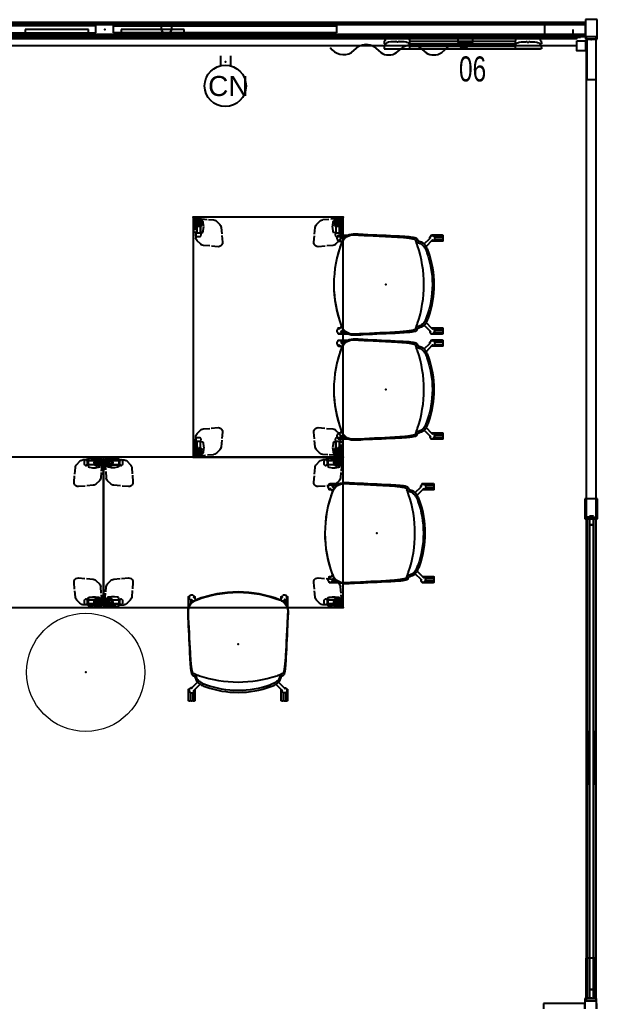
# Model space of a CAD drawing. Header units: inches. Extents: x 0 to 1034, y 3 to 471.
# Drawn here: x 919 to 1034.3, y 212 to 407.9 of the extents above; entities that cross this region are included whole.
import ezdxf
from ezdxf.enums import TextEntityAlignment as Align

# ---------------------------------------------------------------- set-up
doc = ezdxf.new("R2010")
doc.units = ezdxf.units.IN
doc.header["$MEASUREMENT"] = 0
for name, color, linetype in [('ACCESSORY', 7, 'Continuous'), ('DISPLAY', 5, 'Continuous'), ('ELEC', 1, 'Continuous'), ('SEAT', 5, 'Continuous'), ('STRUCTURE', 7, 'Continuous'), ('TABLE', 6, 'Continuous'), ('TABLE-CASTER1', 6, 'Continuous'), ('TABLE-CASTER2', 6, 'Continuous'), ('TABLE-CASTER3', 6, 'Continuous'), ('TABLE-CASTER4', 6, 'Continuous'), ('TABLE-LEG1', 6, 'Continuous'), ('TABLE-LEG2', 6, 'Continuous'), ('TABLE-LEG3', 6, 'Continuous'), ('TABLE-LEG4', 6, 'Continuous'), ('TABLE-LEGBRACKET1', 6, 'Continuous'), ('TABLE-LEGBRACKET2', 6, 'Continuous'), ('TABLE-LEGBRACKET3', 6, 'Continuous'), ('TABLE-LEGBRACKET4', 6, 'Continuous'), ('TILE', 3, 'Continuous')]:
    doc.layers.add(name, color=color, linetype=linetype)
doc.styles.get("Standard").update_dxf_attribs({"font": 'arial.ttf'})

# ---------------------------------------------------------------- blocks, each defined once
blk = doc.blocks.new('7mn200_16nws_0p')
at = {"layer": 'STRUCTURE'}
for p, q in [((0.05, 0.95), (0, 0.82)), ((0, 0.82), (0, -0.82)), ((0.18, 1), (0.05, 0.95)), ((191.82, 1), (0.18, 1)), ((191.95, 0.95), (191.82, 1)), ((192, 0.82), (191.95, 0.95)), ((192, -0.82), (192, 0.82)), ((0, -0.82), (0.05, -0.95)), ((0.05, -0.95), (0.18, -1)), ((0.18, -1), (191.82, -1)), ((191.82, -1), (191.95, -0.95)), ((191.95, -0.95), (192, -0.82))]:
    blk.add_line(p, q, dxfattribs=at)
for p in [(0, 0), (192, 0)]:
    blk.add_point(p, dxfattribs=at)
blk = doc.blocks.new('7mn300_2ln_0p')
at = {"layer": 'STRUCTURE'}
for p, q in [((-1.95, 2.35), (-1.95, 0)), ((1.95, 2.35), (-1.95, 2.35)), ((1.95, 0), (1.95, 2.35)), ((1.95, 2.11), (1.95, 0.24)), ((10.02, 2.11), (1.95, 2.11)), ((10.02, 0.24), (10.02, 2.11)), ((-1.95, 0), (1.95, 0)), ((-0.98, 0), (-0.98, -8.22)), ((0.98, 0), (-0.98, 0)), ((0.98, -8.22), (0.98, 0)), ((1.95, 0.24), (10.02, 0.24)), ((-0.98, -8.22), (0.98, -8.22))]:
    blk.add_line(p, q, dxfattribs=at)
for p in [(0, 0), (1.95, 1.18)]:
    blk.add_point(p, dxfattribs=at)
blk = doc.blocks.new('7mn400_pnws16honbeype_0p')
at = {"layer": 'STRUCTURE'}
for p, q in [((-0.526, 1), (-0.526, -1)), ((191.818, 1), (-0.526, 1)), ((95.646, 1.25), (91.646, 1.25)), ((91.646, 1.25), (91.646, -1.25)), ((95.646, -1.25), (95.646, 1.25)), ((191.818, -1), (191.818, 1)), ((-0.526, -1), (191.818, -1)), ((91.646, -1.25), (95.646, -1.25))]:
    blk.add_line(p, q, dxfattribs=at)
for p in [(0, 0), (191.292, 0)]:
    blk.add_point(p, dxfattribs=at)
blk = doc.blocks.new('7mn300_3sb_0p')
at = {"layer": 'STRUCTURE'}
for p, q in [((-10.04, 2.11), (-10.04, 0.24)), ((-1.96, 2.11), (-10.04, 2.11)), ((-1.96, 2.35), (-1.96, 0)), ((1.96, 2.35), (-1.96, 2.35)), ((-1.96, 0.24), (-1.96, 2.11)), ((-0.97, 2.35), (1, 2.35)), ((1.96, 0), (1.96, 2.35)), ((1.96, 2.11), (1.96, 0.24)), ((10.04, 2.11), (1.96, 2.11)), ((10.04, 0.24), (10.04, 2.11)), ((-10.04, 0.24), (-1.96, 0.24)), ((-1.96, 0), (1.96, 0)), ((-0.97, 0), (-0.97, -8.22)), ((1, 0), (-0.97, 0)), ((-0.97, 0), (-0.97, -8.22)), ((1, 0), (-0.97, 0)), ((1, -8.22), (1, 0)), ((1, -8.22), (1, 0)), ((1.96, 0.24), (10.04, 0.24)), ((-0.97, -8.22), (1, -8.22)), ((-0.97, -8.22), (1, -8.22))]:
    blk.add_line(p, q, dxfattribs=at)
for p in [(-1.96, 1.18), (0, 0), (1.96, 1.18)]:
    blk.add_point(p, dxfattribs=at)
blk = doc.blocks.new('7mn210_16fnlnrnmnpnp_0p')
at = {"layer": 'TILE'}
for p, q in [((192, -1), (0, -1)), ((0, -1), (0, -1.375)), ((0, -1.375), (192, -1.375)), ((192, -1.375), (192, -1))]:
    blk.add_line(p, q, dxfattribs=at)
for p in [(0, 0), (192, 0)]:
    blk.add_point(p, dxfattribs=at)
blk = doc.blocks.new('7mn210_16fnlyrymyp44_0p')
at = {"layer": 'TILE'}
for p, q in [((0, -1), (0, -1.38)), ((192, -1), (0, -1)), ((0, -1.38), (192, -1.38)), ((192, -1.38), (192, -1))]:
    blk.add_line(p, q, dxfattribs=at)
for p in [(0, 0), (96, 0), (192, 0)]:
    blk.add_point(p, dxfattribs=at)
at = {"layer": 'TILE', "extrusion": (0, -6.12323e-17, -1)}
for p in [(24, -1.38), (72, -1.38), (120, -1.38), (168, -1.38)]:
    blk.add_point(p, dxfattribs=at)
blk = doc.blocks.new('7mn500_16ho_0p')
at = {"layer": 'STRUCTURE'}
for p, q in [((0.04, 0.38), (0, 0.29)), ((0, 0.29), (0, -0.29)), ((0.13, 0.42), (0.04, 0.38)), ((1.7, 0.42), (0.13, 0.42)), ((1.7, -0.42), (1.7, 0.42)), ((1.7, 0.42), (1.7, -0.42)), ((94.47, 0.42), (1.7, 0.42)), ((42.56, 0.48), (42.56, 0.42)), ((53.33, 0.48), (42.56, 0.48)), ((42.56, 0.42), (53.33, 0.42)), ((53.33, 0.42), (53.33, 0.48)), ((94.47, 0.42), (94.47, -0.42)), ((96.05, 0.42), (94.47, 0.42)), ((94.47, -0.42), (94.47, 0.42)), ((96.14, 0.38), (96.05, 0.42)), ((96.17, 0.3), (96.14, 0.38)), ((96.17, -0.3), (96.17, 0.3)), ((0, -0.29), (0.04, -0.38)), ((0.04, -0.38), (0.13, -0.42)), ((0.13, -0.42), (1.7, -0.42)), ((1.7, -0.42), (94.47, -0.42)), ((42.56, -0.42), (42.56, -0.48)), ((53.33, -0.42), (42.56, -0.42)), ((42.56, -0.48), (53.33, -0.48)), ((53.33, -0.48), (53.33, -0.42)), ((94.47, -0.42), (96.05, -0.42)), ((96.05, -0.42), (96.14, -0.38)), ((96.14, -0.38), (96.17, -0.3))]:
    blk.add_line(p, q, dxfattribs=at)
for p in [(0, 0), (96.17, 0)]:
    blk.add_point(p, dxfattribs=at)
blk = doc.blocks.new('7mn510_16fhonr_0p')
at = {"layer": 'TILE'}
for p, q in [((0, -0.4156), (0, -0.7906)), ((0, -0.4156), (96, -0.4156)), ((96, -0.7906), (0, -0.7906)), ((48, -0.4156), (48, -0.7906)), ((96, -0.4156), (96, -0.7906))]:
    blk.add_line(p, q, dxfattribs=at)
for p in [(0, 0), (96, -0.0005)]:
    blk.add_point(p, dxfattribs=at)
blk = doc.blocks.new('7mn910_0816_0p')
at = {"layer": 'ACCESSORY'}
for p, q in [((-15.87, 0), (-15.87, -1.06)), ((-3.27, 0), (-15.87, 0)), ((-3.27, -1.06), (-3.27, 0)), ((3.27, 0), (3.27, -1.06)), ((15.87, 0), (3.27, 0)), ((15.87, -1.06), (15.87, 0)), ((-15.87, -1.06), (-3.27, -1.06)), ((3.27, -1.06), (15.87, -1.06))]:
    blk.add_line(p, q, dxfattribs=at)
for start, end in [(0, 180), (180, 0)]:
    blk.add_arc((12.33, 0.28), 1.09, start, end, dxfattribs=at)
blk.add_point((0, 0), dxfattribs=at)
blk = doc.blocks.new('7mn915_16_0p')
at = {"layer": 'STRUCTURE'}
for p, q in [((-46.25, 0.7), (-46.25, -0.69)), ((-1.75, 0.7), (-46.25, 0.7)), ((-1.75, -0.69), (-1.75, 0.7)), ((1.75, 0.7), (46.25, 0.7)), ((1.75, -0.69), (1.75, 0.7)), ((46.25, 0.7), (46.25, -0.69)), ((-46.25, -0.69), (-1.75, -0.69)), ((46.25, -0.69), (1.75, -0.69))]:
    blk.add_line(p, q, dxfattribs=at)
blk.add_point((0, 0), dxfattribs=at)
blk = doc.blocks.new('7MN150_081644_0P')
at = {"layer": 'ELEC', "linetype": 'Continuous'}
blk.add_line((1, -1.54), (191.000032, -1.54), dxfattribs=at)
at = {"layer": 'ELEC'}
for p, q in [((2.5, -1.54), (2.5, -3.04)), ((189.500032, -1.54), (189.500032, -0.04))]:
    blk.add_line(p, q, dxfattribs=at)
blk.add_point((0, 0), dxfattribs=at)
blk = doc.blocks.new('7MN152_CN_0P')
at = {"layer": 'ELEC', "color": 1}
for p, q in [((-1, -3.88), (-1, -5.88)), ((1, -3.88), (1, -5.88))]:
    blk.add_line(p, q, dxfattribs=at)
blk.add_circle((0, -9.88), 4.13, dxfattribs=at)
for p in [(0, 0), (0, -5.08)]:
    blk.add_point(p, dxfattribs=at)
blk.add_text('CN', height=4, dxfattribs=at).set_placement((-3.44, -11.91))
blk = doc.blocks.new('7MN140_0806_0P')
at = {"layer": 'ELEC'}
blk.add_lwpolyline([(-2.88, 0), (0, 0), (0, -1.25), (-2.88, -1.25)], close=True, dxfattribs=at)
blk.add_lwpolyline([(-28.43, -2.22, 0.388511), (-24.15, -3.24), (-22.72, -1.99, -0.269775), (-19.72, -2), (-18.34, -3.25, 0.294421), (-15.16, -3.25), (-13.65, -2.06, -0.281386), (-10.78, -2.06), (-9.28, -3.31, 0.280541), (-6.16, -3.25), (-4.72, -1.99, -0.163607), (-3.23, -1.72), (-2.5, -1.78)], format="xyb", dxfattribs=at)
blk.add_lwpolyline([(-1.81, -1.25), (-1.81, -1.44), (-2.5, -1.44), (-2.5, -2.12), (-1, -2.12), (-1, -1.25)], dxfattribs=at)
blk.add_point((0, 0), dxfattribs=at)
at = {"layer": 'ELEC', "width": 0.7}
blk.add_text('06', height=5, dxfattribs=at).set_placement((0, -9), align=Align.CENTER)
blk = doc.blocks.new('7mn151_0p')
at = {"layer": 'ELEC'}
for p, q in [((-1.85, 0), (-1.85, -0.03)), ((-1.29, 0), (-1.85, 0)), ((-1.29, 0.22), (-1.29, 0)), ((-0.9, 0.22), (-1.29, 0.22)), ((-0.9, 0), (-0.9, 0.22)), ((0.9, 0), (-0.9, 0)), ((0.9, 0.22), (0.9, 0)), ((1.29, 0.22), (0.9, 0.22)), ((1.29, 0), (1.29, 0.22)), ((1.86, 0), (1.29, 0)), ((1.86, -0.03), (1.86, 0)), ((-1.79, -0.1), (1.79, -0.1))]:
    blk.add_line(p, q, dxfattribs=at)
for centre, radius, start, end in [((-1.79, -0.03), 0.0668, 180, 270), ((1.79, -0.03), 0.0678, 270, 0)]:
    blk.add_arc(centre, radius, start, end, dxfattribs=at)
blk.add_point((0, 0), dxfattribs=at)
blk = doc.blocks.new('7mn920_pw16fp_0p')
at = {"layer": 'ACCESSORY'}
for p, q in [((1.65, -1.38), (1.65, -1.83)), ((190.35, -1.38), (1.65, -1.38)), ((1.65, -1.83), (190.35, -1.83)), ((190.35, -1.83), (190.35, -1.38))]:
    blk.add_line(p, q, dxfattribs=at)
for p in [(0, 0), (192, 0)]:
    blk.add_point(p, dxfattribs=at)
blk = doc.blocks.new('gexsb_w2_0p')
at = {"layer": 'DISPLAY'}
for p, q in [((0.04, -1.24), (0.01, -1.83)), ((0.01, -1.83), (0.02, -1.85)), ((0.02, -1.85), (0.3, -1.85)), ((0.05, -1.23), (0.04, -1.24)), ((0.17, -1.23), (0.05, -1.23)), ((0.18, -1.22), (0.17, -1.23)), ((0.19, -1.21), (0.18, -1.22)), ((0.23, -1.15), (0.19, -1.21)), ((0.21, -1.85), (0.21, -1.86)), ((0.21, -1.86), (0.29, -1.86)), ((0.24, -1.01), (0.23, -1.07)), ((0.23, -1.07), (0.23, -1.15)), ((0.25, -0.98), (0.24, -1.01)), ((0.28, -0.88), (0.25, -0.98)), ((0.28, -1.88), (0.25, -1.98)), ((0.38, -0.75), (0.28, -0.88)), ((0.38, -1.75), (0.28, -1.88)), ((0.55, -0.64), (0.38, -0.75)), ((0.55, -1.64), (0.38, -1.75)), ((0.78, -0.56), (0.55, -0.64)), ((0.78, -1.56), (0.55, -1.64)), ((0.91, -0.53), (0.78, -0.56)), ((0.91, -1.53), (0.78, -1.56)), ((1.33, -0.47), (0.91, -0.53)), ((1.33, -1.47), (0.91, -1.53)), ((1.84, -0.45), (1.33, -0.47)), ((1.84, -1.45), (1.33, -1.47)), ((2.32, -0.44), (1.84, -0.45)), ((2.32, -1.44), (1.84, -1.45)), ((2.33, -0.41), (2.32, -0.42)), ((2.32, -0.42), (2.32, -0.44)), ((2.33, -1.41), (2.32, -1.42)), ((2.32, -1.42), (2.32, -1.44)), ((2.51, -0.41), (2.33, -0.41)), ((2.51, -1.41), (2.33, -1.41)), ((2.51, -0.46), (2.51, -0.41)), ((2.52, -0.5), (2.51, -0.46)), ((2.51, -1.46), (2.51, -1.41)), ((2.52, -1.5), (2.51, -1.46)), ((2.83, -0.5), (2.52, -0.5)), ((2.83, -1.5), (2.52, -1.5)), ((2.85, -0.45), (2.83, -0.5)), ((2.85, -1.45), (2.83, -1.5)), ((3.02, -0.41), (2.85, -0.41)), ((2.85, -0.41), (2.85, -0.45)), ((3.02, -1.41), (2.85, -1.41)), ((2.85, -1.41), (2.85, -1.45)), ((3.03, -0.42), (3.02, -0.41)), ((3.03, -1.42), (3.02, -1.41)), ((3.03, -0.44), (3.03, -0.42)), ((3.5, -0.45), (3.03, -0.44)), ((3.03, -1.44), (3.03, -1.42)), ((3.5, -1.45), (3.03, -1.44)), ((4.02, -0.47), (3.5, -0.45)), ((4.02, -1.47), (3.5, -1.45)), ((4.43, -0.52), (4.02, -0.47)), ((4.43, -1.52), (4.02, -1.47)), ((4.57, -0.56), (4.43, -0.52)), ((4.57, -1.56), (4.43, -1.52)), ((4.79, -0.64), (4.57, -0.56)), ((4.79, -1.64), (4.57, -1.56)), ((4.96, -0.75), (4.79, -0.64)), ((4.96, -1.75), (4.79, -1.64)), ((5.07, -0.88), (4.96, -0.75)), ((5.07, -1.88), (4.96, -1.75)), ((5.05, -1.85), (5.12, -1.85)), ((5.05, -1.86), (26.36, -1.86)), ((5.09, -0.93), (5.07, -0.88)), ((5.09, -1.93), (5.07, -1.88)), ((5.11, -1), (5.09, -0.93)), ((5.11, -2), (5.09, -1.93)), ((5.12, -1.08), (5.11, -1)), ((5.12, -1.16), (5.12, -1.08)), ((5.16, -1.22), (5.12, -1.16)), ((5.12, -1.85), (5.15, -1.84)), ((5.15, -1.84), (5.16, -1.36)), ((5.17, -1.22), (5.16, -1.22)), ((5.16, -1.36), (5.19, -1.35)), ((26.25, -1.36), (5.16, -1.36)), ((5.19, -1.23), (5.17, -1.22)), ((5.19, -1.35), (5.19, -1.23)), ((26.23, -1.23), (26.24, -1.22)), ((26.23, -1.35), (26.23, -1.23)), ((26.26, -1.36), (26.23, -1.35)), ((26.24, -1.22), (26.25, -1.22)), ((26.25, -1.22), (26.29, -1.16)), ((26.26, -1.84), (26.26, -1.36)), ((26.3, -1.85), (26.26, -1.84)), ((26.29, -1.08), (26.3, -1)), ((26.29, -1.16), (26.29, -1.08)), ((26.3, -1), (26.32, -0.93)), ((26.37, -1.85), (26.3, -1.85)), ((26.3, -2), (26.32, -1.93)), ((26.32, -0.93), (26.34, -0.88)), ((26.32, -1.93), (26.34, -1.88)), ((26.34, -0.88), (26.45, -0.75)), ((26.34, -1.88), (26.45, -1.75)), ((26.45, -0.75), (26.62, -0.64)), ((26.45, -1.75), (26.62, -1.64)), ((26.62, -0.64), (26.85, -0.56)), ((26.62, -1.64), (26.85, -1.56)), ((26.85, -0.56), (26.99, -0.52)), ((26.85, -1.56), (26.99, -1.52)), ((26.99, -0.52), (27.4, -0.47)), ((26.99, -1.52), (27.4, -1.47)), ((27.4, -0.47), (27.91, -0.45)), ((27.4, -1.47), (27.91, -1.45)), ((27.91, -0.45), (28.38, -0.44)), ((27.91, -1.45), (28.38, -1.44)), ((28.38, -0.42), (28.39, -0.41)), ((28.38, -0.44), (28.38, -0.42)), ((28.38, -1.42), (28.39, -1.41)), ((28.38, -1.44), (28.38, -1.42)), ((28.39, -0.41), (28.56, -0.41)), ((28.39, -1.41), (28.56, -1.41)), ((28.56, -0.41), (28.56, -0.45)), ((28.56, -0.45), (28.58, -0.5)), ((28.56, -1.41), (28.56, -1.45)), ((28.56, -1.45), (28.58, -1.5)), ((28.58, -0.5), (28.89, -0.5)), ((28.58, -1.5), (28.89, -1.5)), ((28.89, -0.5), (28.91, -0.46)), ((28.89, -1.5), (28.91, -1.46)), ((28.91, -0.46), (28.91, -0.41)), ((28.91, -0.41), (29.08, -0.41)), ((28.91, -1.46), (28.91, -1.41)), ((28.91, -1.41), (29.08, -1.41)), ((29.08, -0.41), (29.09, -0.42)), ((29.08, -1.41), (29.09, -1.42)), ((29.09, -0.42), (29.09, -0.44)), ((29.09, -0.44), (29.57, -0.45)), ((29.09, -1.42), (29.09, -1.44)), ((29.09, -1.44), (29.57, -1.45)), ((29.57, -0.45), (30.09, -0.47)), ((29.57, -1.45), (30.09, -1.47)), ((30.09, -0.47), (30.5, -0.53)), ((30.09, -1.47), (30.5, -1.53)), ((30.5, -0.53), (30.63, -0.56)), ((30.5, -1.53), (30.63, -1.56)), ((30.63, -0.56), (30.87, -0.64)), ((30.63, -1.56), (30.87, -1.64)), ((30.87, -0.64), (31.04, -0.75)), ((30.87, -1.64), (31.04, -1.75)), ((31.04, -0.75), (31.14, -0.88)), ((31.04, -1.75), (31.14, -1.88)), ((31.39, -1.85), (31.11, -1.85)), ((31.12, -1.86), (31.21, -1.86)), ((31.14, -0.88), (31.17, -0.98)), ((31.14, -1.88), (31.17, -1.98)), ((31.17, -0.98), (31.17, -1.01)), ((31.17, -1.01), (31.18, -1.07)), ((31.18, -1.07), (31.18, -1.15)), ((31.18, -1.15), (31.22, -1.21)), ((31.21, -1.86), (31.21, -1.85)), ((31.22, -1.21), (31.24, -1.22)), ((31.24, -1.22), (31.25, -1.23)), ((31.25, -1.23), (31.36, -1.23)), ((31.36, -1.23), (31.38, -1.24)), ((31.38, -1.24), (31.41, -1.83)), ((31.41, -1.83), (31.39, -1.85)), ((0.04, -2.24), (0.01, -2.83)), ((0.01, -2.83), (0.02, -2.85)), ((0.02, -2.85), (5.12, -2.85)), ((0.05, -2.23), (0.04, -2.24)), ((0.17, -2.23), (0.05, -2.23)), ((0.18, -2.22), (0.17, -2.23)), ((0.19, -2.21), (0.18, -2.22)), ((0.23, -2.15), (0.19, -2.21)), ((0.21, -2.85), (0.21, -2.86)), ((0.21, -2.86), (31.21, -2.86)), ((0.24, -2.01), (0.23, -2.07)), ((0.23, -2.07), (0.23, -2.15)), ((0.25, -1.98), (0.24, -2.01)), ((5.12, -2.08), (5.11, -2)), ((5.12, -2.16), (5.12, -2.08)), ((5.16, -2.22), (5.12, -2.16)), ((5.12, -2.85), (5.15, -2.84)), ((5.15, -2.84), (5.16, -2.36)), ((5.17, -2.22), (5.16, -2.22)), ((5.16, -2.36), (5.19, -2.35)), ((26.25, -2.36), (5.16, -2.36)), ((5.19, -2.23), (5.17, -2.22)), ((5.19, -2.35), (5.19, -2.23)), ((26.23, -2.23), (26.24, -2.22)), ((26.23, -2.35), (26.23, -2.23)), ((26.26, -2.36), (26.23, -2.35)), ((26.24, -2.22), (26.25, -2.22)), ((26.25, -2.22), (26.29, -2.16)), ((26.26, -2.84), (26.26, -2.36)), ((26.3, -2.85), (26.26, -2.84)), ((26.29, -2.08), (26.3, -2)), ((26.29, -2.16), (26.29, -2.08)), ((31.39, -2.85), (26.3, -2.85)), ((31.17, -1.98), (31.17, -2.01)), ((31.17, -2.01), (31.18, -2.07)), ((31.18, -2.07), (31.18, -2.15)), ((31.18, -2.15), (31.22, -2.21)), ((31.21, -2.86), (31.21, -2.85)), ((31.22, -2.21), (31.24, -2.22)), ((31.24, -2.22), (31.25, -2.23)), ((31.25, -2.23), (31.36, -2.23)), ((31.36, -2.23), (31.38, -2.24)), ((31.38, -2.24), (31.41, -2.83)), ((31.41, -2.83), (31.39, -2.85))]:
    blk.add_line(p, q, dxfattribs=at)
blk.add_point((0, 0), dxfattribs=at)
blk = doc.blocks.new('phz515s_3048l_4p')
at = {"layer": 'TABLE'}
for p, q in [((47.88, 0), (0, 0)), ((0, 0), (0, -30)), ((47.88, -30), (47.88, 0)), ((0, -30), (47.88, -30))]:
    blk.add_line(p, q, dxfattribs=at)
for p in [(0, 0), (47.88, 0), (0, -30), (47.88, -30)]:
    blk.add_point(p, dxfattribs=at)
at = {"layer": 'TABLE-CASTER1'}
for p, q in [((0.72, -0.75), (0.68, -0.79)), ((0.68, -0.79), (0.68, -1.42)), ((0.68, -1.42), (0.72, -1.46)), ((0.77, -0.24), (0.69, -0.33)), ((0.69, -0.33), (0.69, -0.66)), ((0.69, -0.66), (0.73, -0.7)), ((0.69, -1.55), (0.73, -1.51)), ((0.69, -1.87), (0.69, -1.55)), ((0.77, -1.97), (0.69, -1.87)), ((3.06, -0.75), (0.72, -0.75)), ((0.72, -1.46), (3.06, -1.46)), ((0.73, -0.7), (3.05, -0.7)), ((0.73, -1.51), (3.05, -1.51)), ((0.97, -0.19), (0.77, -0.24)), ((1.59, -0.09), (0.97, -0.19)), ((1.89, -0.07), (1.59, -0.09)), ((2.19, -0.09), (1.89, -0.07)), ((2.81, -0.18), (2.19, -0.09)), ((3.01, -0.24), (2.81, -0.18)), ((3.08, -0.33), (3.01, -0.24)), ((3.08, -1.87), (3.01, -1.97)), ((3.05, -0.7), (3.09, -0.66)), ((3.05, -1.51), (3.09, -1.55)), ((3.1, -0.79), (3.06, -0.75)), ((3.06, -1.46), (3.1, -1.42)), ((3.09, -0.66), (3.08, -0.33)), ((3.09, -1.55), (3.08, -1.87)), ((3.1, -1.42), (3.1, -0.79)), ((3.17, -0.94), (3.1, -0.94)), ((3.1, -1.26), (3.17, -1.26)), ((3.25, -0.69), (3.17, -0.85)), ((3.17, -0.85), (3.17, -1.35)), ((3.17, -1.35), (3.25, -1.51)), ((3.41, -0.56), (3.25, -0.69)), ((3.25, -1.51), (3.41, -1.65)), ((3.62, -0.56), (3.41, -0.56)), ((3.41, -1.65), (3.62, -1.65)), ((3.78, -0.69), (3.62, -0.56)), ((3.62, -1.65), (3.78, -1.51)), ((3.86, -0.85), (3.78, -0.69)), ((3.78, -1.51), (3.86, -1.35)), ((3.86, -1.35), (3.86, -0.85)), ((0.97, -2.02), (0.77, -1.97)), ((1.59, -2.11), (0.97, -2.02)), ((1.89, -2.13), (1.59, -2.11)), ((2.19, -2.11), (1.89, -2.13)), ((2.81, -2.02), (2.19, -2.11)), ((3.01, -1.97), (2.81, -2.02))]:
    blk.add_line(p, q, dxfattribs=at)
blk.add_circle((1.1, -1.1), 0.217, dxfattribs=at)
at = {"layer": 'TABLE-CASTER2'}
for p, q in [((0.72, -28.54), (0.68, -28.58)), ((0.68, -28.58), (0.68, -29.21)), ((0.68, -29.21), (0.72, -29.25)), ((0.77, -28.03), (0.69, -28.13)), ((0.69, -28.13), (0.69, -28.45)), ((0.69, -28.45), (0.73, -28.49)), ((0.69, -29.34), (0.73, -29.3)), ((0.69, -29.67), (0.69, -29.34)), ((3.06, -28.54), (0.72, -28.54)), ((0.72, -29.25), (3.06, -29.25)), ((0.73, -28.49), (3.05, -28.49)), ((0.73, -29.3), (3.05, -29.3)), ((0.97, -27.98), (0.77, -28.03)), ((1.59, -27.89), (0.97, -27.98)), ((1.89, -27.87), (1.59, -27.89)), ((2.19, -27.89), (1.89, -27.87)), ((2.81, -27.98), (2.19, -27.89)), ((3.01, -28.03), (2.81, -27.98)), ((3.08, -28.13), (3.01, -28.03)), ((3.05, -28.49), (3.09, -28.45)), ((3.05, -29.3), (3.09, -29.34)), ((3.1, -28.58), (3.06, -28.54)), ((3.06, -29.25), (3.1, -29.21)), ((3.09, -28.45), (3.08, -28.13)), ((3.09, -29.34), (3.08, -29.67)), ((3.1, -29.21), (3.1, -28.58)), ((3.17, -28.74), (3.1, -28.74)), ((3.1, -29.05), (3.17, -29.05)), ((3.25, -28.49), (3.17, -28.65)), ((3.17, -28.65), (3.17, -29.15)), ((3.17, -29.15), (3.25, -29.31)), ((3.41, -28.35), (3.25, -28.49)), ((3.25, -29.31), (3.41, -29.44)), ((3.62, -28.35), (3.41, -28.35)), ((3.78, -28.49), (3.62, -28.35)), ((3.62, -29.44), (3.78, -29.31)), ((3.86, -28.65), (3.78, -28.49)), ((3.78, -29.31), (3.86, -29.15)), ((3.86, -29.15), (3.86, -28.65)), ((0.77, -29.76), (0.69, -29.67)), ((0.97, -29.81), (0.77, -29.76)), ((1.59, -29.91), (0.97, -29.81)), ((1.89, -29.93), (1.59, -29.91)), ((2.19, -29.91), (1.89, -29.93)), ((2.81, -29.81), (2.19, -29.91)), ((3.01, -29.76), (2.81, -29.81)), ((3.08, -29.67), (3.01, -29.76)), ((3.41, -29.44), (3.62, -29.44))]:
    blk.add_line(p, q, dxfattribs=at)
blk.add_circle((1.1, -28.9), 0.217, dxfattribs=at)
at = {"layer": 'TABLE-CASTER3'}
for p, q in [((44.09, -28.49), (44.02, -28.65)), ((44.02, -28.65), (44.02, -29.15)), ((44.02, -29.15), (44.09, -29.31)), ((44.25, -28.35), (44.09, -28.49)), ((44.09, -29.31), (44.25, -29.44)), ((44.46, -28.35), (44.25, -28.35)), ((44.63, -28.49), (44.46, -28.35)), ((44.47, -29.44), (44.63, -29.31)), ((44.7, -28.65), (44.63, -28.49)), ((44.63, -29.31), (44.7, -29.15)), ((44.7, -29.15), (44.7, -28.65)), ((44.78, -28.74), (44.7, -28.74)), ((44.7, -29.06), (44.78, -29.06)), ((44.82, -28.54), (44.78, -28.58)), ((44.78, -28.58), (44.78, -29.21)), ((44.78, -29.21), (44.82, -29.25)), ((44.79, -28.13), (44.86, -28.03)), ((44.79, -28.45), (44.79, -28.13)), ((44.83, -28.49), (44.79, -28.45)), ((44.83, -29.3), (44.79, -29.34)), ((44.79, -29.34), (44.79, -29.67)), ((47.15, -28.54), (44.82, -28.54)), ((44.82, -29.25), (47.15, -29.25)), ((47.14, -28.49), (44.83, -28.49)), ((47.14, -29.3), (44.83, -29.3)), ((44.86, -28.03), (45.07, -27.98)), ((45.07, -27.98), (45.69, -27.89)), ((45.69, -27.89), (45.98, -27.87)), ((45.98, -27.87), (46.28, -27.89)), ((46.28, -27.89), (46.9, -27.98)), ((46.9, -27.98), (47.11, -28.03)), ((47.11, -28.03), (47.18, -28.13)), ((47.18, -28.45), (47.14, -28.49)), ((47.18, -29.34), (47.14, -29.3)), ((47.19, -28.58), (47.15, -28.54)), ((47.15, -29.25), (47.19, -29.21)), ((47.18, -28.13), (47.18, -28.45)), ((47.18, -29.67), (47.18, -29.34)), ((47.19, -29.21), (47.19, -28.58)), ((44.25, -29.44), (44.47, -29.44)), ((44.79, -29.67), (44.86, -29.76)), ((44.86, -29.76), (45.07, -29.82)), ((45.07, -29.82), (45.69, -29.91)), ((45.69, -29.91), (45.98, -29.93)), ((45.98, -29.93), (46.28, -29.91)), ((46.28, -29.91), (46.9, -29.81)), ((46.9, -29.81), (47.11, -29.76)), ((47.11, -29.76), (47.18, -29.67))]:
    blk.add_line(p, q, dxfattribs=at)
blk.add_circle((46.77, -28.9), 0.217, dxfattribs=at)
at = {"layer": 'TABLE-CASTER4'}
for p, q in [((44.09, -0.69), (44.02, -0.85)), ((44.02, -0.85), (44.02, -1.35)), ((44.02, -1.35), (44.09, -1.51)), ((44.25, -0.56), (44.09, -0.69)), ((44.09, -1.51), (44.25, -1.65)), ((44.46, -0.56), (44.25, -0.56)), ((44.25, -1.65), (44.47, -1.65)), ((44.63, -0.69), (44.46, -0.56)), ((44.47, -1.65), (44.63, -1.51)), ((44.7, -0.85), (44.63, -0.69)), ((44.63, -1.51), (44.7, -1.35)), ((44.7, -1.35), (44.7, -0.85)), ((44.78, -0.95), (44.7, -0.95)), ((44.7, -1.26), (44.78, -1.26)), ((44.82, -0.75), (44.78, -0.79)), ((44.78, -0.79), (44.78, -1.42)), ((44.78, -1.42), (44.82, -1.46)), ((44.79, -0.33), (44.86, -0.24)), ((44.79, -0.66), (44.79, -0.33)), ((44.83, -0.7), (44.79, -0.66)), ((44.83, -1.51), (44.79, -1.55)), ((44.79, -1.55), (44.79, -1.87)), ((44.79, -1.87), (44.86, -1.97)), ((47.15, -0.75), (44.82, -0.75)), ((44.82, -1.46), (47.15, -1.46)), ((47.14, -0.7), (44.83, -0.7)), ((47.14, -1.51), (44.83, -1.51)), ((44.86, -0.24), (45.07, -0.19)), ((45.07, -0.19), (45.69, -0.09)), ((45.69, -0.09), (45.99, -0.07)), ((45.99, -0.07), (46.28, -0.09)), ((46.28, -0.09), (46.9, -0.19)), ((46.9, -0.19), (47.11, -0.24)), ((47.11, -0.24), (47.18, -0.33)), ((47.11, -1.97), (47.18, -1.87)), ((47.18, -0.66), (47.14, -0.7)), ((47.18, -1.55), (47.14, -1.51)), ((47.19, -0.79), (47.15, -0.75)), ((47.15, -1.46), (47.19, -1.42)), ((47.18, -0.33), (47.18, -0.66)), ((47.18, -1.87), (47.18, -1.55)), ((47.19, -1.42), (47.19, -0.79)), ((44.86, -1.97), (45.07, -2.02)), ((45.07, -2.02), (45.69, -2.11)), ((45.69, -2.11), (45.99, -2.13)), ((45.99, -2.13), (46.28, -2.11)), ((46.28, -2.11), (46.9, -2.02)), ((46.9, -2.02), (47.11, -1.97))]:
    blk.add_line(p, q, dxfattribs=at)
blk.add_circle((46.77, -1.1), 0.217, dxfattribs=at)
at = {"layer": 'TABLE-LEG1', "extrusion": (-1, 0, 0)}
for p, q in [((0.32, -0.39), (0.35, -0.35)), ((0.32, -0.43), (0.32, -0.39)), ((0.32, -1.1), (0.32, -0.43)), ((0.38, -1.4), (0.32, -1.1)), ((0.35, -0.35), (0.39, -0.32)), ((0.55, -1.66), (0.38, -1.4)), ((0.39, -0.32), (0.43, -0.31)), ((0.43, -0.31), (1.1, -0.31)), ((0.8, -1.83), (0.55, -1.66)), ((1.1, -1.89), (0.8, -1.83)), ((1.1, -0.31), (1.4, -0.37)), ((1.4, -1.83), (1.1, -1.89)), ((1.4, -0.37), (1.66, -0.55)), ((1.66, -1.66), (1.4, -1.83)), ((1.66, -0.55), (1.83, -0.8)), ((1.83, -1.4), (1.66, -1.66)), ((1.83, -0.8), (1.89, -1.1)), ((1.89, -1.1), (1.83, -1.4))]:
    blk.add_line(p, q, dxfattribs=at)
at = {"layer": 'TABLE-LEG1'}
blk.add_circle((1.1, -1.1), 0.571, dxfattribs=at)
at = {"layer": 'TABLE-LEG2', "extrusion": (-6.12323e-17, -1, 0)}
for p, q in [((0.31, -28.9), (0.37, -28.6)), ((0.31, -29.57), (0.31, -28.9)), ((0.37, -28.6), (0.55, -28.34)), ((0.55, -28.34), (0.8, -28.17)), ((0.8, -28.17), (1.1, -28.11)), ((1.1, -28.11), (1.4, -28.17)), ((1.4, -28.17), (1.66, -28.34)), ((1.66, -28.34), (1.83, -28.6)), ((1.83, -29.2), (1.66, -29.45)), ((1.83, -28.6), (1.89, -28.9)), ((1.89, -28.9), (1.83, -29.2)), ((0.32, -29.61), (0.31, -29.57)), ((0.35, -29.65), (0.32, -29.61)), ((0.39, -29.68), (0.35, -29.65)), ((0.43, -29.68), (0.39, -29.68)), ((1.1, -29.68), (0.43, -29.68)), ((1.4, -29.62), (1.1, -29.68)), ((1.66, -29.45), (1.4, -29.62))]:
    blk.add_line(p, q, dxfattribs=at)
at = {"layer": 'TABLE-LEG2'}
blk.add_circle((1.1, -28.9), 0.571, dxfattribs=at)
at = {"layer": 'TABLE-LEG3', "extrusion": (1, -1.22465e-16, 0)}
for p, q in [((45.99, -28.9), (46.04, -28.6)), ((46.04, -29.2), (45.99, -28.9)), ((46.04, -28.6), (46.22, -28.34)), ((46.22, -29.45), (46.04, -29.2)), ((46.22, -28.34), (46.47, -28.17)), ((46.47, -28.17), (46.77, -28.11)), ((46.77, -28.11), (47.07, -28.17)), ((47.07, -28.17), (47.33, -28.34)), ((47.33, -28.34), (47.5, -28.6)), ((47.5, -28.6), (47.56, -28.9)), ((47.56, -28.9), (47.56, -29.57)), ((46.47, -29.63), (46.22, -29.45)), ((46.77, -29.69), (46.47, -29.63)), ((47.44, -29.69), (46.77, -29.69)), ((47.49, -29.68), (47.44, -29.69)), ((47.53, -29.65), (47.49, -29.68)), ((47.55, -29.61), (47.53, -29.65)), ((47.56, -29.57), (47.55, -29.61))]:
    blk.add_line(p, q, dxfattribs=at)
at = {"layer": 'TABLE-LEG3'}
blk.add_circle((46.77, -28.9), 0.571, dxfattribs=at)
at = {"layer": 'TABLE-LEG4', "extrusion": (1.83697e-16, 1, 0)}
for p, q in [((45.99, -1.1), (46.05, -0.8)), ((46.05, -1.4), (45.99, -1.1)), ((46.05, -0.8), (46.22, -0.55)), ((46.22, -1.66), (46.05, -1.4)), ((46.22, -0.55), (46.47, -0.38)), ((46.47, -1.83), (46.22, -1.66)), ((46.47, -0.38), (46.77, -0.32)), ((46.77, -1.89), (46.47, -1.83)), ((46.77, -0.32), (47.44, -0.32)), ((47.07, -1.83), (46.77, -1.89)), ((47.33, -1.66), (47.07, -1.83)), ((47.5, -1.4), (47.33, -1.66)), ((47.44, -0.32), (47.49, -0.32)), ((47.49, -0.32), (47.53, -0.35)), ((47.56, -1.1), (47.5, -1.4)), ((47.53, -0.35), (47.55, -0.39)), ((47.55, -0.39), (47.56, -0.43)), ((47.56, -0.43), (47.56, -1.1))]:
    blk.add_line(p, q, dxfattribs=at)
at = {"layer": 'TABLE-LEG4'}
blk.add_circle((46.77, -1.1), 0.571, dxfattribs=at)
at = {"layer": 'TABLE-LEGBRACKET1', "extrusion": (-1, 0, 0)}
for p, q in [((0.29, -0.4), (0.3, -0.34)), ((0.3, -0.34), (0.34, -0.3)), ((0.34, -0.3), (0.4, -0.29)), ((0.4, -0.29), (1.1, -0.29)), ((1.1, -0.29), (1.17, -0.29)), ((1.17, -0.29), (2.84, -0.43)), ((3.1, -0.46), (4.11, -0.55)), ((4.11, -0.55), (4.33, -0.59)), ((4.33, -0.59), (4.54, -0.69)), ((4.54, -0.69), (4.72, -0.83)), ((4.72, -0.83), (5.35, -1.46)), ((5.35, -1.46), (5.49, -1.64)), ((5.49, -1.64), (5.58, -1.84)), ((5.58, -1.84), (5.63, -2.07)), ((5.63, -2.07), (5.74, -3.32)), ((5.77, -3.63), (5.89, -5)), ((0.59, -4.33), (0.55, -4.11)), ((0.69, -4.54), (0.59, -4.33)), ((0.83, -4.72), (0.69, -4.54)), ((1.46, -5.34), (0.83, -4.72)), ((1.64, -5.49), (1.46, -5.34)), ((1.85, -5.58), (1.64, -5.49)), ((2.07, -5.63), (1.85, -5.58)), ((3.38, -5.74), (2.07, -5.63)), ((5, -5.89), (3.71, -5.77)), ((5.28, -5.86), (5, -5.89)), ((5.54, -5.74), (5.28, -5.86)), ((5.74, -5.54), (5.54, -5.74)), ((5.86, -5.28), (5.74, -5.54)), ((5.89, -5), (5.86, -5.28))]:
    blk.add_line(p, q, dxfattribs=at)
at = {"layer": 'TABLE-LEGBRACKET1', "extrusion": (6.12323e-17, 1, 0)}
for p, q in [((0.29, -0.4), (0.29, -1.1)), ((0.29, -1.1), (0.29, -1.17)), ((0.29, -1.17), (0.41, -2.52)), ((0.44, -2.86), (0.55, -4.11))]:
    blk.add_line(p, q, dxfattribs=at)
at = {"layer": 'TABLE-LEGBRACKET2', "extrusion": (-6.12323e-17, -1, 0)}
for p, q in [((0.59, -25.67), (0.69, -25.46)), ((0.69, -25.46), (0.83, -25.28)), ((0.83, -25.28), (1.46, -24.65)), ((1.46, -24.65), (1.64, -24.51)), ((1.64, -24.51), (1.84, -24.42)), ((1.84, -24.42), (2.07, -24.37)), ((2.07, -24.37), (3.32, -24.26)), ((3.63, -24.23), (5, -24.11)), ((5, -24.11), (5.28, -24.14)), ((5.28, -24.14), (5.54, -24.26)), ((5.54, -24.26), (5.74, -24.46)), ((5.74, -24.46), (5.86, -24.72)), ((5.89, -25), (5.77, -26.29)), ((5.86, -24.72), (5.89, -25)), ((0.29, -28.83), (0.43, -27.16)), ((0.46, -26.9), (0.55, -25.89)), ((0.55, -25.89), (0.59, -25.67)), ((5.74, -26.62), (5.63, -27.93)), ((0.29, -28.9), (0.29, -28.83)), ((0.29, -29.6), (0.29, -28.9)), ((4.54, -29.31), (4.33, -29.41)), ((4.72, -29.17), (4.54, -29.31)), ((5.34, -28.54), (4.72, -29.17)), ((5.49, -28.36), (5.34, -28.54)), ((5.58, -28.15), (5.49, -28.36)), ((5.63, -27.93), (5.58, -28.15)), ((0.3, -29.66), (0.29, -29.6)), ((0.34, -29.7), (0.3, -29.66)), ((0.4, -29.71), (0.34, -29.7)), ((4.33, -29.41), (4.11, -29.45))]:
    blk.add_line(p, q, dxfattribs=at)
at = {"layer": 'TABLE-LEGBRACKET2', "extrusion": (-1, 1.22465e-16, 0)}
for p, q in [((0.4, -29.71), (1.1, -29.71)), ((1.1, -29.71), (1.17, -29.71)), ((1.17, -29.71), (2.52, -29.59)), ((2.86, -29.56), (4.11, -29.45))]:
    blk.add_line(p, q, dxfattribs=at)
at = {"layer": 'TABLE-LEGBRACKET3', "extrusion": (1, -1.22465e-16, 0)}
for p, q in [((41.99, -25), (42.01, -24.72)), ((42.11, -26.37), (41.99, -25)), ((42.01, -24.72), (42.13, -24.46)), ((42.13, -24.46), (42.33, -24.26)), ((42.33, -24.26), (42.59, -24.14)), ((42.59, -24.14), (42.87, -24.11)), ((42.87, -24.11), (44.16, -24.23)), ((44.49, -24.26), (45.81, -24.37)), ((45.81, -24.37), (46.03, -24.42)), ((46.03, -24.42), (46.24, -24.51)), ((46.24, -24.51), (46.42, -24.66)), ((46.42, -24.66), (47.05, -25.28)), ((47.05, -25.28), (47.19, -25.46)), ((47.19, -25.46), (47.28, -25.67)), ((42.25, -27.93), (42.14, -26.68)), ((47.28, -25.67), (47.33, -25.89)), ((42.29, -28.16), (42.25, -27.93)), ((42.39, -28.36), (42.29, -28.16)), ((42.53, -28.54), (42.39, -28.36)), ((43.16, -29.17), (42.53, -28.54)), ((43.34, -29.31), (43.16, -29.17)), ((43.55, -29.41), (43.34, -29.31)), ((43.77, -29.45), (43.55, -29.41)), ((44.78, -29.54), (43.77, -29.45)), ((46.7, -29.71), (45.03, -29.57)), ((46.77, -29.71), (46.7, -29.71)), ((47.47, -29.71), (46.77, -29.71)), ((47.53, -29.7), (47.47, -29.71)), ((47.57, -29.66), (47.53, -29.7)), ((47.59, -29.6), (47.57, -29.66))]:
    blk.add_line(p, q, dxfattribs=at)
at = {"layer": 'TABLE-LEGBRACKET3', "extrusion": (-1.83697e-16, -1, 0)}
for p, q in [((47.44, -27.14), (47.33, -25.89)), ((47.59, -28.83), (47.47, -27.48)), ((47.59, -28.9), (47.59, -28.83)), ((47.59, -29.6), (47.59, -28.9))]:
    blk.add_line(p, q, dxfattribs=at)
at = {"layer": 'TABLE-LEGBRACKET4', "extrusion": (1.83697e-16, 1, 0)}
for p, q in [((42.25, -2.07), (42.29, -1.85)), ((42.29, -1.85), (42.39, -1.64)), ((42.39, -1.64), (42.53, -1.46)), ((42.53, -1.46), (43.16, -0.83)), ((43.16, -0.83), (43.34, -0.69)), ((43.34, -0.69), (43.55, -0.59)), ((43.55, -0.59), (43.77, -0.55)), ((47.59, -1.17), (47.44, -2.84)), ((47.47, -0.29), (47.53, -0.3)), ((47.53, -0.3), (47.57, -0.34)), ((47.57, -0.34), (47.59, -0.4)), ((47.59, -0.4), (47.59, -1.1)), ((47.59, -1.1), (47.59, -1.17)), ((41.99, -5), (42.1, -3.71)), ((42.13, -3.38), (42.25, -2.07)), ((47.42, -3.1), (47.33, -4.11)), ((42.01, -5.28), (41.99, -5)), ((42.13, -5.54), (42.01, -5.28)), ((42.33, -5.74), (42.13, -5.54)), ((42.59, -5.86), (42.33, -5.74)), ((42.87, -5.89), (42.59, -5.86)), ((44.24, -5.77), (42.87, -5.89)), ((45.81, -5.63), (44.56, -5.74)), ((46.03, -5.58), (45.81, -5.63)), ((46.24, -5.49), (46.03, -5.58)), ((46.42, -5.35), (46.24, -5.49)), ((47.05, -4.72), (46.42, -5.35)), ((47.19, -4.54), (47.05, -4.72)), ((47.28, -4.33), (47.19, -4.54)), ((47.33, -4.11), (47.28, -4.33))]:
    blk.add_line(p, q, dxfattribs=at)
at = {"layer": 'TABLE-LEGBRACKET4', "extrusion": (1, -2.44929e-16, 0)}
for p, q in [((45.02, -0.44), (43.77, -0.55)), ((46.7, -0.29), (45.35, -0.41)), ((46.77, -0.29), (46.7, -0.29)), ((47.47, -0.29), (46.77, -0.29))]:
    blk.add_line(p, q, dxfattribs=at)
blk = doc.blocks.new('3aac1402_0p')
at = {"layer": 'SEAT'}
for p, q in [((-11.38, 9.59), (-11.38, 9.83)), ((-11.3, 9.9), (-9.1, 9.9)), ((-9.02, 9.83), (-9.02, 9.73)), ((7.39, 9.9), (9.43, 9.9)), ((9.51, 9.82), (9.51, 9.72)), ((-11.38, 9.08), (-11.38, 9.47)), ((-11.38, 8.72), (-11.38, 8.96)), ((-11.34, 9.51), (-11.3, 9.51)), ((-9.71, 9.04), (-11.34, 9.04)), ((-9.71, 9.51), (-11.3, 9.51)), ((-9.1, 8.64), (-11.3, 8.64)), ((-9.21, 8.78), (-8.04, 7.58)), ((-7.62, 8.11), (-8.76, 9.22)), ((8.82, 9.5), (8.05, 9.5)), ((8.58, 9.03), (8.5, 9.03)), ((8.78, 9.22), (8.54, 8.98)), ((8.84, 8.38), (9.22, 8.77)), ((9.43, 8.64), (9.09, 8.64)), ((9.51, 8.81), (9.51, 8.71)), ((-9.66, 0.02), (-9.66, 0.01)), ((-9.66, 0.01), (-9.66, 0)), ((-9.21, -8.75), (-8.04, -7.55)), ((-11.38, -8.93), (-11.38, -8.7)), ((-11.38, -9.45), (-11.38, -9.05)), ((-11.38, -9.8), (-11.38, -9.56)), ((-11.34, -9.01), (-11.3, -9.01)), ((-9.71, -9.49), (-11.34, -9.49)), ((-11.3, -8.62), (-9.1, -8.62)), ((-9.71, -9.01), (-11.3, -9.01)), ((-9.02, -9.7), (-9.02, -9.8)), ((-7.62, -8.09), (-8.76, -9.2)), ((8.82, -9.48), (8.05, -9.48)), ((8.58, -9), (8.5, -9)), ((8.78, -9.19), (8.54, -8.96)), ((8.84, -8.35), (9.22, -8.75)), ((9.09, -8.61), (9.43, -8.61)), ((9.51, -8.69), (9.51, -8.79)), ((9.51, -9.69), (9.51, -9.79)), ((-9.1, -9.88), (-11.3, -9.88)), ((9.43, -9.87), (7.39, -9.87))]:
    blk.add_line(p, q, dxfattribs=at)
for points in [[(-11.38, 9.83, -0.414214), (-11.3, 9.9)], [(-9.1, 9.9, -0.414344), (-9.02, 9.83)], [(8.01, 9.53, 0.167578), (6.55, 10.06, 0.021451), (4.5, 9.98, 0.001706), (-2.75, 9.64, 0.009819), (-4.56, 9.51, 0.012009), (-5.24, 9.43, 0.025622), (-5.8, 9.33, 0.0422), (-6.06, 9.23, 0.078079), (-6.21, 9.14, 0.106649), (-6.27, 9.05)], [(-1.77, 9.53, -0.000066), (6.25, 9.93, -0.030312), (6.71, 9.93, -0.19496), (8.33, 9.12, -0.069857), (8.67, 8.6, -0.021468), (8.84, 8.17, -0.090414), (10.32, 0.01)], [(9.43, 9.9, -0.414344), (9.51, 9.82)], [(-11.3, 9.51, -0.410709), (-11.38, 9.59)], [(-11.38, 9.47, -0.414211), (-11.34, 9.51)], [(-11.34, 9.04, -0.414213), (-11.38, 9.08)], [(-11.38, 8.96, -0.410724), (-11.3, 9.04)], [(-11.3, 8.64, -0.414214), (-11.38, 8.72)], [(-11.3, 9.51, -0.007675), (-11.31, 9.51)], [(-9.62, 9.64, 0.415193), (-9.62, 8.91)], [(-6.34, 8.83, -0.075743), (-6.36, 8.79, -0.055434), (-6.41, 8.74, -0.037144), (-6.51, 8.68, -0.031104), (-6.73, 8.58, -0.016671), (-7.02, 8.47, 0.029087), (-7.24, 8.4, 0.063022), (-7.44, 8.28, 0.041682), (-7.67, 8.07, 0.036653), (-7.96, 7.7, 0.050653), (-8.4, 6.88, 0.015724), (-8.56, 6.44, 0.08473), (-9.66, 0.02)], [(-8.9, 9.64, 0.413238), (-9.62, 9.64)], [(-9.62, 8.91, 0.229946), (-9.2, 8.77)], [(-9.37, 8.92, -0.008779), (-9.36, 8.92, -0.009164), (-9.35, 8.91, -0.00874), (-9.32, 8.88, -0.012985), (-9.23, 8.8, -0.002091), (-9.21, 8.78)], [(-9.28, 0.01, -0.08752), (-8.14, 6.49, -0.036684), (-7.83, 7.19, -0.039865), (-7.49, 7.71, -0.048906), (-7.18, 8.04, -0.051054), (-6.99, 8.18, -0.048938), (-6.85, 8.23, 0.005876), (-6.63, 8.3, 0.027407), (-6.27, 8.44, 0.029438), (-6.13, 8.51, 0.073722), (-6.01, 8.61, 0.083258), (-5.97, 8.68)], [(-9.08, 8.65, -0.055804), (-9.1, 8.64)], [(-8.76, 9.22, -0.011299), (-8.85, 9.31, -0.006128), (-8.88, 9.34, -0.008174), (-8.9, 9.37, -0.008919), (-8.91, 9.38, -0.004369), (-8.91, 9.38)], [(-8.9, 9.64, 0.000833), (-8.9, 9.64)], [(-8.75, 9.21, 0.230826), (-8.9, 9.64)], [(-6.27, 9.05, 0.003162), (-6.38, 8.77)], [(-6.27, 9.04, 0.001728), (-6.3, 8.96, 0.002714), (-6.3, 8.93, -0.001662), (-6.32, 8.89, -0.008438), (-6.33, 8.86, -0.008811), (-6.33, 8.84, -0.010919), (-6.34, 8.83)], [(-6.2, 8.11, 0.003251), (-6.29, 7.87, 0.004973), (-6.32, 7.77, 0.001892), (-6.34, 7.72)], [(-6.27, 9.05, 0.02263), (-6.27, 9.04)], [(-5.97, 8.67, 0.007196), (-6.2, 8.11)], [(-5.97, 8.68, 0.015035), (-5.96, 8.7, 0.008942), (-5.95, 8.73, 0.005431), (-5.95, 8.76, -0.000757), (-5.93, 8.8, -0.003941), (-5.92, 8.85, -0.001483), (-5.9, 8.9)], [(-5.9, 8.9, -0.097738), (-5.87, 8.96, -0.050766), (-5.82, 9, -0.040136), (-5.73, 9.04, -0.021305), (-5.64, 9.08, -0.022599), (-5.45, 9.14, -0.008515), (-5.32, 9.17, -0.010656), (-5.06, 9.22, -0.009462), (-4.67, 9.28, -0.007112), (-4.14, 9.35, -0.010389), (-2.83, 9.47, -0.004585), (-2.04, 9.52, -0.001014), (-1.77, 9.53)], [(8.18, 9.38, 0.001629), (8.14, 9.42, 0.003467), (8.08, 9.48, 0.011379), (8.01, 9.53)], [(10.38, 0.01, 0.091928), (8.84, 8.37, 0.017978), (8.72, 8.65, 0.101149), (8.18, 9.38)], [(9.63, 8.9, 1.597229), (8.76, 9.2)], [(8.92, 9.37, -0.008779), (8.92, 9.37, -0.009164), (8.9, 9.35, -0.00874), (8.88, 9.32, -0.012985), (8.79, 9.23, -0.002091), (8.78, 9.22)], [(9.21, 8.76, 0.230826), (9.63, 8.9)], [(9.22, 8.77, -0.011299), (9.31, 8.85, -0.006128), (9.34, 8.88, -0.008174), (9.36, 8.9, -0.008919), (9.38, 8.91, -0.004369), (9.38, 8.91)], [(9.51, 8.71, -0.414224), (9.43, 8.64)], [(9.63, 8.9, 0.000833), (9.63, 8.9)], [(-6.34, 7.72, 0.081506), (-7.59, 0.01)], [(-9.66, 0, 0.086802), (-8.51, -6.56, 0.034735), (-8.2, -7.27, 0.048307), (-7.77, -7.92, 0.054636), (-7.44, -8.25, 0.059222), (-7.24, -8.37, 0.029087), (-7.02, -8.45, -0.022588), (-6.65, -8.59, -0.022708), (-6.51, -8.65, -0.055653), (-6.38, -8.74, -0.083574), (-6.34, -8.8)], [(-5.97, -8.65, 0.083258), (-6.01, -8.59, 0.047685), (-6.07, -8.53, 0.044426), (-6.2, -8.45, 0.021146), (-6.34, -8.39, 0.020066), (-6.63, -8.28, 0.005876), (-6.85, -8.21, -0.092182), (-7.12, -8.07, -0.051313), (-7.39, -7.8, -0.05304), (-7.83, -7.17, -0.031453), (-8.09, -6.61, -0.009282), (-8.2, -6.32, -0.085409), (-9.28, 0.01)], [(-7.59, 0.01, 0.081248), (-6.34, -7.7)], [(10.32, 0.01, -0.093935), (8.73, -8.44, -0.043121), (8.52, -8.85, -0.23209), (6.71, -9.9, -0.033505), (6.25, -9.9, -0.000187), (3.16, -9.75, -0.000019), (-1.77, -9.5)], [(8.18, -9.36, 0.101326), (8.72, -8.63, 0.017978), (8.84, -8.34, 0.092009), (10.38, 0.01)], [(-6.34, -7.7, 0.009153), (-6.27, -7.89, 0.002601), (-6.2, -8.08)], [(-11.38, -8.7, -0.414214), (-11.3, -8.62)], [(-11.3, -9.01, -0.410709), (-11.38, -8.93)], [(-11.38, -9.05, -0.414211), (-11.34, -9.01)], [(-11.34, -9.49, -0.414213), (-11.38, -9.45)], [(-11.38, -9.56, -0.410724), (-11.3, -9.49)], [(-11.3, -9.01, -0.007675), (-11.31, -9.01)], [(-9.62, -9.61, -0.415193), (-9.62, -8.89)], [(-9.62, -8.89, -0.229946), (-9.2, -8.74)], [(-8.9, -9.61, -0.413238), (-9.62, -9.61)], [(-9.37, -8.9, 0.008779), (-9.36, -8.89, 0.009164), (-9.35, -8.88, 0.00874), (-9.32, -8.86, 0.012985), (-9.23, -8.77, 0.002091), (-9.21, -8.75)], [(-9.1, -8.62, -0.055891), (-9.08, -8.62)], [(-8.76, -9.2, 0.011299), (-8.85, -9.29, 0.006128), (-8.88, -9.32, 0.008174), (-8.9, -9.34, 0.008919), (-8.91, -9.36, 0.004369), (-8.91, -9.36)], [(-8.75, -9.19, -0.230826), (-8.9, -9.61)], [(-8.9, -9.61, -0.000833), (-8.9, -9.61)], [(-6.27, -9.02, -0.003162), (-6.38, -8.75)], [(-6.34, -8.8, -0.010919), (-6.33, -8.81, -0.011287), (-6.32, -8.84, -0.006365), (-6.32, -8.87, -0.001662), (-6.3, -8.91, 0.002714), (-6.3, -8.93, 0.001728), (-6.27, -9.01)], [(-6.27, -9.01, 0.02263), (-6.27, -9.02)], [(-6.27, -9.02, 0.15172), (-6.16, -9.15, 0.062299), (-6.01, -9.23, 0.030817), (-5.8, -9.3, 0.020941), (-5.46, -9.37, 0.012386), (-5.01, -9.44, 0.010069), (-4.11, -9.52, 0.006633), (-2.75, -9.61, 0.001706), (4.5, -9.95, 0.021451), (6.55, -10.04, 0.167714), (8.01, -9.51)], [(-6.2, -8.08, 0.007276), (-5.97, -8.65)], [(-5.9, -8.88, -0.002224), (-5.93, -8.79, -0.002688), (-5.94, -8.76, 0.003663), (-5.95, -8.72, 0.015217), (-5.97, -8.67, 0.011723), (-5.97, -8.65)], [(-1.77, -9.5, -0.003437), (-2.56, -9.46, -0.009286), (-3.88, -9.35, -0.005718), (-4.41, -9.29, -0.009459), (-4.93, -9.22, -0.00828), (-5.19, -9.17, -0.02039), (-5.51, -9.1, -0.016243), (-5.64, -9.06, -0.043767), (-5.79, -8.99, -0.037705), (-5.84, -8.95, -0.098829), (-5.9, -8.89, -0.02831), (-5.9, -8.88)], [(8.01, -9.51, 0.01155), (8.08, -9.45, 0.002154), (8.1, -9.44, 0.000532), (8.16, -9.38, 0.000815), (8.18, -9.36)], [(8.92, -9.35, 0.008779), (8.92, -9.34, 0.009164), (8.9, -9.33, 0.00874), (8.88, -9.3, 0.012985), (8.79, -9.21, 0.002091), (8.78, -9.19)], [(9.21, -8.73, -0.230826), (9.63, -8.88)], [(9.22, -8.75, 0.011299), (9.31, -8.83, 0.006128), (9.34, -8.86, 0.008174), (9.36, -8.88, 0.008919), (9.38, -8.89, 0.004369), (9.38, -8.89)], [(9.43, -8.61, -0.414344), (9.51, -8.69)], [(9.51, -9.79, -0.414224), (9.43, -9.87)], [(9.63, -8.88, -0.000833), (9.63, -8.88)], [(-11.3, -9.88, -0.414214), (-11.38, -9.8)], [(-9.02, -9.8, -0.414224), (-9.1, -9.88)]]:
    blk.add_lwpolyline(points, format="xyb", dxfattribs=at)
blk.add_arc((9.27, -9.24), 0.512, 173.0092, 44.809, dxfattribs=at)
blk.add_point((0, 0), dxfattribs=at)
blk = doc.blocks.new('6dwdpw24_0p')
at = {"layer": 'SEAT', "linetype": 'Continuous', "lineweight": 0}
blk.add_circle((0, 0), 11.81, dxfattribs=at)
at = {"layer": 'SEAT'}
blk.add_point((0, 0), dxfattribs=at)
blk = doc.blocks.new('7MN155_081644FLNL_0P')
at = {"layer": 'ELEC'}
blk.add_line((94.25, -3.25), (-94.25, -3.25), dxfattribs=at)
for points in [[(-96, -2.25), (-94.25, -2.25), (-94.25, -4.25), (-96, -4.25)], [(94.25, -2.25), (96, -2.25), (96, -4.25), (94.25, -4.25)]]:
    blk.add_lwpolyline(points, close=True, dxfattribs=at)
blk.add_point((0, 0), dxfattribs=at)

msp = doc.modelspace()

# ---------------------------------------------------------------- block references
for name, p, rotation in [('7mn300_2ln_0p', (1031.96, 405.94), 270), ('7mn210_16fnlnrnmnpnp_0p', (1031.96, 405.95), 180), ('7mn400_pnws16honbeype_0p', (1033.07, 403.92), 270), ('phz515s_3048l_4p', (953.59, 320.59), 90), ('3aac1402_0p', (992.09, 355.04), 180), ('3aac1402_0p', (992.09, 334.08), 180), ('3aac1402_0p', (990.3, 305.42), 180), ('7mn510_16fhonr_0p', (1033.14, 308.61), 270), ('7mn500_16ho_0p', (1033.14, 212.61), 90), ('7mn510_16fhonr_0p', (1033.14, 212.61), 90), ('3aac1402_0p', (962.59, 283.29), 90), ('7mn300_3sb_0p', (1031.8, 210.58), 270)]:
    msp.add_blockref(name, p, dxfattribs=dict(rotation=rotation))
for name, p in [('7mn200_16nws_0p', (839.96, 405.94)), ('7MN150_081644_0P', (839.96, 405.95)), ('7mn920_pw16fp_0p', (839.96, 405.95)), ('7mn210_16fnlyrymyp44_0p', (839.96, 405.93)), ('7MN155_081644FLNL_0P', (935.96, 405.93)), ('7mn915_16_0p', (935.96, 405.94)), ('7mn910_0816_0p', (935.96, 405.94)), ('7mn151_0p', (930.41, 404.56)), ('7mn151_0p', (941.51, 404.56)), ('7MN152_CN_0P', (960.04, 404.56)), ('7MN140_0806_0P', (1009.4, 404.56)), ('gexsb_w2_0p', (991.73, 404.91)), ('phz515s_3048l_4p', (887.84, 320.59)), ('phz515s_3048l_4p', (935.71, 320.59)), ('6dwdpw24_0p', (932.16, 277.64))]:
    msp.add_blockref(name, p)

doc.saveas('drawing.dxf')
